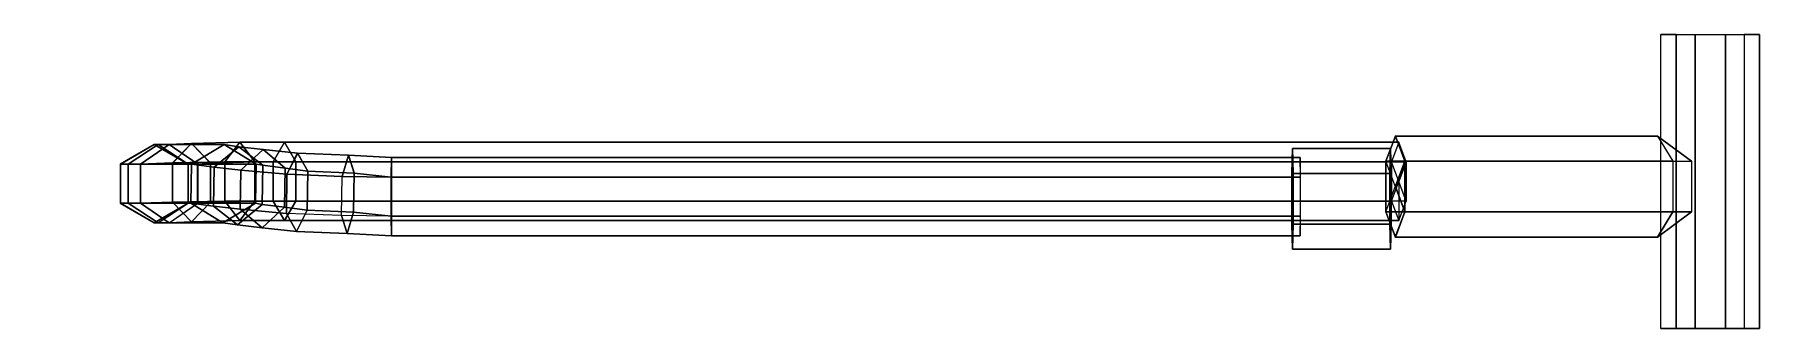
# Model space of a CAD drawing. Extents: x -139 to 38, y -13 to 17.
import ezdxf

# ---------------------------------------------------------------- set-up
doc = ezdxf.new("R2010")
doc.units = 0
doc.layers.get('0').update_dxf_attribs({"linetype": 'CONTINUOUS'})

# ---------------------------------------------------------------- blocks, each defined once
blk = doc.blocks.new('455')
at = {"extrusion": (-0.337596, 0, 0.941291)}
for p, q in [((1479.97, 1410.42, -12.66), (1478.8, 1408.42, -9.4)), ((1481.14, 1408.42, -15.92), (1479.97, 1410.42, -12.66)), ((1478.8, 1408.42, -9.4), (1478.8, 1404.42, -9.4)), ((1481.14, 1404.42, -15.92), (1481.14, 1408.42, -15.92)), ((1478.8, 1404.42, -9.4), (1479.97, 1402.42, -12.66)), ((1479.97, 1402.42, -12.66), (1481.14, 1404.42, -15.92))]:
    blk.add_line(p, q, dxfattribs=at)
blk = doc.blocks.new('UNIR_')
for p, q in [((1467.06, 1410.2, -25.1), (1466.66, 1410.2, -29.06)), ((1468.18, 1410.2, -19.98), (1467.06, 1410.2, -25.1)), ((1470.48, 1410.31, -15.29), (1468.18, 1410.2, -19.98)), ((1475.41, 1410.42, -13.69), (1470.48, 1410.31, -15.29)), ((1479.97, 1410.42, -12.72), (1475.41, 1410.42, -13.69)), ((1463.99, 1408.2, -23.49), (1463.2, 1408.2, -28.98)), ((1465.27, 1408.2, -18.11), (1463.99, 1408.2, -23.49)), ((1468.54, 1408.31, -12.42), (1465.27, 1408.2, -18.11)), ((1473.87, 1408.42, -10.58), (1468.54, 1408.31, -12.42)), ((1471.1, 1408.2, -21.86), (1470.12, 1408.2, -26.71)), ((1470.12, 1408.2, -26.71), (1470.12, 1408.2, -29.14)), ((1471.1, 1408.2, -21.86), (1472.41, 1408.31, -18.16)), ((1476.95, 1408.42, -16.79), (1472.41, 1408.31, -18.16)), ((1478.8, 1408.42, -9.46), (1473.87, 1408.42, -10.58)), ((1481.14, 1408.42, -15.98), (1476.95, 1408.42, -16.79)), ((1463.99, 1404.2, -23.49), (1463.2, 1404.2, -28.98)), ((1465.27, 1404.2, -18.11), (1463.99, 1404.2, -23.49)), ((1466.25, 1404.2, -16.11), (1465.27, 1404.2, -18.11)), ((1468.54, 1404.31, -12.42), (1466.25, 1404.2, -16.11)), ((1473.87, 1404.42, -10.58), (1468.54, 1404.31, -12.42)), ((1470.11, 1404.2, -19.43), (1470.11, 1404.2, -19.43)), ((1471.1, 1404.2, -21.86), (1470.12, 1404.2, -26.71)), ((1470.12, 1404.2, -26.71), (1470.12, 1404.2, -29.14)), ((1472.41, 1404.31, -18.16), (1471.1, 1404.2, -21.86)), ((1476.95, 1404.42, -16.79), (1472.41, 1404.31, -18.16)), ((1478.8, 1404.42, -9.46), (1473.87, 1404.42, -10.58)), ((1476.95, 1404.42, -16.79), (1481.14, 1404.42, -15.98)), ((1467.06, 1402.2, -25.1), (1466.66, 1402.2, -29.06)), ((1468.18, 1402.2, -19.98), (1467.06, 1402.2, -25.1)), ((1470.48, 1402.31, -15.29), (1468.18, 1402.2, -19.98)), ((1475.41, 1402.42, -13.69), (1470.48, 1402.31, -15.29)), ((1479.97, 1402.42, -12.72), (1475.41, 1402.42, -13.69))]:
    blk.add_line(p, q)
at = {"extrusion": (-0.932876, 0, 0.360197), "rotation": 89.99999999999999}
blk.add_blockref('455', (0.22, -978.8, -1366.02), dxfattribs=at)
at = {"extrusion": (-0.608391, 0, 0.793638), "rotation": 90}
blk.add_blockref('455', (0.22, -326.93, -896.43), dxfattribs=at)
at = {"extrusion": (0.246905, 0, -0.96904), "rotation": 270}
blk.add_blockref('455', (-0.11, 2901.15, 390.54), dxfattribs=at)
at = {"extrusion": (-0.115762, 0, 0.993277), "rotation": 90}
blk.add_blockref('455', (0, -16.07, -171.73), dxfattribs=at)
at = {"extrusion": (0.675759, 0, -0.737122), "rotation": 270}
blk.add_blockref('455', (-0.22, 2544.41, 1022.54), dxfattribs=at)
blk.add_blockref('455', (0, 0, -0.06))
blk = doc.blocks.new('BLOCO')
at = {"extrusion": (-0.215568, 0, 0.976489)}
for p, q in [((1593.44, 1411.06, 12.36), (1592.48, 1408.48, 16.72)), ((1620.22, 1411.06, 18.27), (1593.44, 1411.06, 12.36)), ((1592.48, 1408.48, 16.72), (1621.78, 1408.48, 23.19)), ((1592.48, 1408.48, 16.72), (1592.48, 1403.33, 16.72)), ((1594.41, 1408.48, 8), (1623.7, 1408.48, 14.47)), ((1594.41, 1408.48, 8), (1594.41, 1403.33, 8)), ((1592.48, 1403.33, 16.72), (1621.78, 1403.33, 23.19)), ((1592.48, 1403.33, 16.72), (1593.44, 1400.75, 12.36)), ((1593.44, 1400.75, 12.36), (1594.41, 1403.33, 8)), ((1594.41, 1403.33, 8), (1623.7, 1403.33, 14.47)), ((1593.44, 1400.75, 12.36), (1620.22, 1400.75, 18.27))]:
    blk.add_line(p, q, dxfattribs=at)
blk.add_line((1593.44, 1411.06, 12.36), (1594.41, 1408.48, 8))

msp = doc.modelspace()

# ---------------------------------------------------------------- linework, layer by layer
at = {"extrusion": (-0.215568, 0, 0.976489)}
for p, q in [((27.56, -13.23, 178.96), (27.56, 16.77, 178.96)), ((29.11, 16.77, 183.87), (27.56, 16.77, 178.96)), ((27.56, 16.77, 178.96), (31.04, 16.77, 175.15)), ((29.11, 16.77, 183.87), (29.11, -13.23, 183.87)), ((29.11, 16.77, 183.87), (34.15, 16.77, 184.98)), ((31.04, -13.23, 175.15), (31.04, 16.77, 175.15)), ((34.15, -13.23, 184.98), (34.15, 16.77, 184.98)), ((34.15, 16.77, 184.98), (37.63, 16.77, 181.18)), ((37.63, 16.77, 181.18), (36.07, 16.77, 176.26)), ((36.07, 16.77, 176.26), (36.07, -13.23, 176.26)), ((37.63, 16.77, 181.18), (37.63, -13.23, 181.18)), ((0.78, 5.77, 173.04), (-113.05, 5.77, 147.89)), ((0.78, 5.77, 173.04), (0.03, 3.77, 176.43)), ((1.53, 3.77, 169.66), (0.78, 5.77, 173.04)), ((27.2, 6.4, 178.88), (30.68, 3.83, 175.07)), ((27.2, 6.4, 178.88), (28.76, 3.83, 183.79)), ((0.03, 3.77, 176.43), (-114.21, 3.77, 151.15)), ((1.53, 3.77, 169.66), (-111.88, 3.77, 144.63)), ((0.03, 3.77, 176.43), (0.03, -0.23, 176.43)), ((1.53, -0.23, 169.66), (1.53, 3.77, 169.66)), ((28.76, 3.83, 183.79), (28.76, -1.33, 183.79)), ((30.68, 3.83, 175.07), (30.68, -1.33, 175.07)), ((0.03, -0.23, 176.43), (-114.21, -0.23, 151.15)), ((0.03, -0.23, 176.43), (0.78, -2.23, 173.04)), ((0.78, -2.23, 173.04), (1.53, -0.23, 169.66)), ((30.68, -1.33, 175.07), (27.2, -3.91, 178.88)), ((27.2, -3.91, 178.88), (28.76, -1.33, 183.79)), ((0.78, -2.23, 173.04), (-113.05, -2.23, 147.89)), ((29.11, -13.23, 183.87), (27.56, -13.23, 178.96)), ((27.56, -13.23, 178.96), (31.04, -13.23, 175.15)), ((29.11, -13.23, 183.87), (34.15, -13.23, 184.98)), ((34.15, -13.23, 184.98), (37.63, -13.23, 181.18)), ((36.07, -13.23, 176.26), (37.63, -13.23, 181.18))]:
    msp.add_line(p, q, dxfattribs=at)
at = {"extrusion": (0.998068, 0, 0.062139)}
for p, q in [((-119.21, 5.55, 15.92), (-126.36, 5.54, 131.55)), ((-122.55, 3.54, 14.98), (-129.82, 3.54, 131.63)), ((-115.94, 3.55, 17.08), (-122.9, 3.54, 131.46)), ((-116, -0.44, 17.3), (-122.9, -0.46, 131.46)), ((-119.34, -2.44, 16.36), (-126.36, -2.46, 131.55))]:
    msp.add_line(p, q, dxfattribs=at)
at = {"extrusion": (0.278952, -0.056383, -0.958649)}
for p, q in [((-117.73, 5.32, 12.24), (-119.21, 5.55, 15.92)), ((-115.22, 5.03, 7.65), (-117.73, 5.32, 12.24)), ((-120.25, 3.23, 9.94), (-122.55, 3.54, 14.98)), ((-115.26, 3.42, 14.75), (-115.94, 3.55, 17.08)), ((-111.71, 4.66, 3.79), (-115.22, 5.03, 7.65)), ((-106.53, 4.46, 3.64), (-111.71, 4.66, 3.79)), ((-117.52, 2.93, 5.14), (-120.25, 3.23, 9.94)), ((-112.8, 2.5, 0.61), (-117.52, 2.93, 5.14)), ((-112.97, 3.14, 10.37), (-115.26, 3.42, 14.75)), ((-110.68, 2.82, 7.2), (-112.97, 3.14, 10.37)), ((-107.17, 2.28, 0.35), (-112.8, 2.5, 0.61)), ((-105.95, 2.63, 7.16), (-110.68, 2.82, 7.2)), ((-102.12, 2.22, 0.64), (-107.17, 2.28, 0.35)), ((-105.95, 2.63, 7.16), (-102.15, 2.22, 7.57)), ((-120.31, -0.76, 10.16), (-122.61, -0.45, 15.2)), ((-117.58, -1.06, 5.36), (-120.31, -0.76, 10.16)), ((-112.86, -1.5, 0.82), (-117.58, -1.06, 5.36)), ((-115.33, -0.58, 14.97), (-116, -0.44, 17.3)), ((-113.04, -0.85, 10.59), (-115.33, -0.58, 14.97)), ((-113.04, -0.85, 10.59), (-110.74, -1.17, 7.41)), ((-107.23, -1.71, 0.56), (-112.86, -1.5, 0.82)), ((-106.01, -1.36, 7.37), (-110.74, -1.17, 7.41)), ((-102.12, -1.78, 0.64), (-107.23, -1.71, 0.56)), ((-102.15, -1.78, 7.57), (-106.01, -1.36, 7.37)), ((-117.85, -2.67, 12.67), (-119.34, -2.44, 16.36)), ((-115.34, -2.95, 8.08), (-117.85, -2.67, 12.67)), ((-111.83, -3.33, 4.23), (-115.34, -2.95, 8.08)), ((-106.65, -3.53, 4.08), (-111.83, -3.33, 4.23)), ((-102.13, -3.78, 4.11), (-106.65, -3.53, 4.08))]:
    msp.add_line(p, q, dxfattribs=at)
for p, q in [((-106.53, 4.46, 3.64), (-102.13, 4.22, 4.11)), ((1.53, -0.23, 169.66), (-111.88, -0.23, 144.63)), ((-10.14, -2.58, 8.93), (-0.14, -2.58, 8.93)), ((-10, -2.58), (0, -2.58)), ((-10.07, -5.15, 4.46), (-0.07, -5.15, 4.46))]:
    msp.add_line(p, q)
at = {"extrusion": (-0.004374, 0, 0.99999)}
for p, q in [((-102.13, 4.22, 4.11), (-102.15, 2.22, 7.57)), ((-9.29, 4.22, 4.37), (-102.13, 4.22, 4.11)), ((-102.12, 2.22, 0.64), (-102.13, 4.22, 4.11)), ((-9.29, 4.22, 4.37), (-9.3, 2.22, 7.84)), ((-9.27, 2.22, 0.91), (-9.29, 4.22, 4.37)), ((-9.3, 2.22, 7.84), (-102.15, 2.22, 7.57)), ((-102.15, 2.22, 7.57), (-102.15, -1.78, 7.57)), ((-9.27, 2.22, 0.91), (-102.12, 2.22, 0.64)), ((-102.12, -1.78, 0.64), (-102.12, 2.22, 0.64)), ((-9.3, 2.22, 7.84), (-9.3, -1.78, 7.84)), ((-9.27, -1.78, 0.91), (-9.27, 2.22, 0.91)), ((-9.3, -1.78, 7.84), (-102.15, -1.78, 7.57)), ((-102.15, -1.78, 7.57), (-102.13, -3.78, 4.11)), ((-102.13, -3.78, 4.11), (-102.12, -1.78, 0.64)), ((-9.27, -1.78, 0.91), (-102.12, -1.78, 0.64)), ((-9.3, -1.78, 7.84), (-9.29, -3.78, 4.37)), ((-9.29, -3.78, 4.37), (-9.27, -1.78, 0.91)), ((-9.29, -3.78, 4.37), (-102.13, -3.78, 4.11))]:
    msp.add_line(p, q, dxfattribs=at)
at = {"extrusion": (-0.200639, 0, -0.979665)}
for p, q in [((-10.07, 5.15, 4.46), (-10.14, 2.58, 8.93)), ((-0.07, 5.15, 4.46), (-0.14, 2.58, 8.93))]:
    msp.add_line(p, q, dxfattribs=at)
at = {"extrusion": (0.015263, 0, -0.999884)}
for p, q in [((-10.07, 5.15, 4.46), (-0.07, 5.15, 4.46)), ((-10.07, 5.15, 4.46), (-10, 2.58)), ((-0.07, 5.15, 4.46), (0, 2.58)), ((-0.14, 2.58, 8.93), (-10.14, 2.58, 8.93)), ((-10.14, 2.58, 8.93), (-10.14, -2.58, 8.93)), ((0, 2.58), (-10, 2.58)), ((-10, 2.58), (-10, -2.58)), ((-0.14, 2.58, 8.93), (-0.14, -2.58, 8.93)), ((0, 2.58), (0, -2.58)), ((-10.07, -5.15, 4.46), (-10.14, -2.58, 8.93)), ((-10, -2.58), (-10.07, -5.15, 4.46)), ((-0.07, -5.15, 4.46), (-0.14, -2.58, 8.93)), ((0, -2.58), (-0.07, -5.15, 4.46))]:
    msp.add_line(p, q, dxfattribs=at)
at = {"extrusion": (0.987997, 0, -0.154474)}
msp.add_line((-122.55, -0.46, 14.98), (-129.82, -0.46, 131.63), dxfattribs=at)
for points in [[(27.56, -13.23, 178.96), (27.56, 16.77, 178.96), (29.11, 16.77, 183.87), (29.11, -13.23, 183.87)], [(31.04, -13.23, 175.15), (27.56, -13.23, 178.96), (27.56, 16.77, 178.96), (31.04, 16.77, 175.15)], [(29.11, -13.23, 183.87), (29.11, 16.77, 183.87), (34.15, 16.77, 184.98), (34.15, -13.23, 184.98)], [(37.63, -13.23, 181.18), (34.15, -13.23, 184.98), (34.15, 16.77, 184.98), (37.63, 16.77, 181.18)], [(36.07, -13.23, 176.26), (37.63, -13.23, 181.18), (37.63, 16.77, 181.18), (36.07, 16.77, 176.26)], [(-126.36, 5.54, 131.55), (-129.82, 3.54, 131.63), (-122.55, 3.54, 14.98), (-119.21, 5.55, 15.92)], [(-126.36, 5.54, 131.55), (-125.96, 5.54, 135.51), (-129.03, 3.54, 137.12), (-129.82, 3.54, 131.63)], [(-125.96, 5.54, 135.51), (-124.83, 5.54, 140.62), (-127.75, 3.54, 142.5), (-129.03, 3.54, 137.12)], [(-124.83, 5.54, 140.62), (-122.54, 5.65, 145.32), (-124.48, 3.65, 148.19), (-127.75, 3.54, 142.5)], [(-122.9, 3.54, 131.46), (-126.36, 5.54, 131.55), (-119.21, 5.55, 15.92), (-115.94, 3.55, 17.08)], [(-122.9, 3.54, 131.46), (-122.9, 3.54, 133.89), (-125.96, 5.54, 135.51), (-126.36, 5.54, 131.55)], [(-122.9, 3.54, 133.89), (-121.92, 3.54, 138.75), (-124.83, 5.54, 140.62), (-125.96, 5.54, 135.51)], [(-121.92, 3.54, 138.75), (-120.6, 3.65, 142.45), (-122.54, 5.65, 145.32), (-124.83, 5.54, 140.62)], [(-117.61, 5.77, 146.92), (-119.15, 3.77, 150.02), (-124.48, 3.65, 148.19), (-122.54, 5.65, 145.32)], [(-117.73, 5.32, 12.24), (-119.21, 5.55, 15.92), (-122.55, 3.54, 14.98), (-120.25, 3.23, 9.94)], [(-116.07, 3.77, 143.81), (-117.61, 5.77, 146.92), (-122.54, 5.65, 145.32), (-120.6, 3.65, 142.45)], [(-115.22, 5.03, 7.65), (-117.73, 5.32, 12.24), (-120.25, 3.23, 9.94), (-117.52, 2.93, 5.14)], [(-115.26, 3.42, 14.75), (-115.94, 3.55, 17.08), (-119.21, 5.55, 15.92), (-117.73, 5.32, 12.24)], [(-117.61, 5.77, 146.92), (-113.05, 5.77, 147.89), (-114.21, 3.77, 151.15), (-119.15, 3.77, 150.02)], [(-112.97, 3.14, 10.37), (-115.26, 3.42, 14.75), (-117.73, 5.32, 12.24), (-115.22, 5.03, 7.65)], [(-111.88, 3.77, 144.63), (-113.05, 5.77, 147.89), (-117.61, 5.77, 146.92), (-116.07, 3.77, 143.81)], [(0.78, 5.77, 173.04), (0.03, 3.77, 176.43), (-114.21, 3.77, 151.15), (-113.05, 5.77, 147.89)], [(1.53, 3.77, 169.66), (0.78, 5.77, 173.04), (-113.05, 5.77, 147.89), (-111.88, 3.77, 144.63)], [(27.2, 6.4, 178.88), (28.76, 3.83, 183.79), (-0.54, 3.83, 177.33), (0.43, 6.4, 172.97)], [(1.39, 3.83, 168.61), (0.43, 6.4, 172.97), (-0.54, 3.83, 177.33), (-0.54, -1.33, 177.33)], [(1.53, 3.77, 169.66), (0.78, 5.77, 173.04), (0.03, 3.77, 176.43), (0.03, -0.23, 176.43)], [(30.68, 3.83, 175.07), (27.2, 6.4, 178.88), (0.43, 6.4, 172.97), (1.39, 3.83, 168.61)], [(-129.82, 3.54, 131.63), (-129.03, 3.54, 137.12), (-129.03, -0.46, 137.12), (-129.82, -0.46, 131.63)], [(-122.61, -0.45, 15.2), (-122.55, 3.54, 14.98), (-129.82, 3.54, 131.63), (-129.82, -0.46, 131.63)], [(-129.03, 3.54, 137.12), (-127.75, 3.54, 142.5), (-127.75, -0.46, 142.5), (-129.03, -0.46, 137.12)], [(-127.75, 3.54, 142.5), (-124.48, 3.65, 148.19), (-124.48, -0.35, 148.19), (-127.75, -0.46, 142.5)], [(-124.48, -0.35, 148.19), (-124.48, 3.65, 148.19), (-119.15, 3.77, 150.02), (-119.15, -0.23, 150.02)], [(-122.9, -0.46, 131.46), (-122.9, 3.54, 131.46), (-115.94, 3.55, 17.08), (-116, -0.44, 17.3)], [(-122.9, -0.46, 133.89), (-121.92, -0.46, 138.75), (-121.92, 3.54, 138.75), (-122.9, 3.54, 133.89)], [(-122.9, -0.46, 131.46), (-122.9, -0.46, 133.89), (-122.9, 3.54, 133.89), (-122.9, 3.54, 131.46)], [(-120.25, 3.23, 9.94), (-122.55, 3.54, 14.98), (-122.61, -0.45, 15.2), (-120.31, -0.76, 10.16)], [(-121.92, -0.46, 138.75), (-120.6, -0.35, 142.45), (-120.6, 3.65, 142.45), (-121.92, 3.54, 138.75)], [(-120.6, -0.35, 142.45), (-116.07, -0.23, 143.81), (-116.07, 3.77, 143.81), (-120.6, 3.65, 142.45)], [(-119.15, 3.77, 150.02), (-114.21, 3.77, 151.15), (-114.21, -0.23, 151.15), (-119.15, -0.23, 150.02)], [(-112.8, 2.5, 0.61), (-111.71, 4.66, 3.79), (-115.22, 5.03, 7.65), (-117.52, 2.93, 5.14)], [(-116.07, 3.77, 143.81), (-111.88, 3.77, 144.63), (-111.88, -0.23, 144.63), (-116.07, -0.23, 143.81)], [(-115.33, -0.58, 14.97), (-116, -0.44, 17.3), (-115.94, 3.55, 17.08), (-115.26, 3.42, 14.75)], [(-110.68, 2.82, 7.2), (-112.97, 3.14, 10.37), (-115.22, 5.03, 7.65), (-111.71, 4.66, 3.79)], [(0.03, 3.77, 176.43), (0.03, -0.23, 176.43), (-114.21, -0.23, 151.15), (-114.21, 3.77, 151.15)], [(-107.17, 2.28, 0.35), (-106.53, 4.46, 3.64), (-111.71, 4.66, 3.79), (-112.8, 2.5, 0.61)], [(1.53, 3.77, 169.66), (1.53, -0.23, 169.66), (-111.88, -0.23, 144.63), (-111.88, 3.77, 144.63)], [(-106.53, 4.46, 3.64), (-105.95, 2.63, 7.16), (-110.68, 2.82, 7.2), (-111.71, 4.66, 3.79)], [(-102.12, 2.22, 0.64), (-102.13, 4.22, 4.11), (-106.53, 4.46, 3.64), (-107.17, 2.28, 0.35)], [(-102.13, 4.22, 4.11), (-102.15, 2.22, 7.57), (-105.95, 2.63, 7.16), (-106.53, 4.46, 3.64)], [(-9.29, 4.22, 4.37), (-9.3, 2.22, 7.84), (-102.15, 2.22, 7.57), (-102.13, 4.22, 4.11)], [(-9.27, 2.22, 0.91), (-9.29, 4.22, 4.37), (-102.13, 4.22, 4.11), (-102.12, 2.22, 0.64)], [(-0.14, 2.58, 8.93), (-10.14, 2.58, 8.93), (-10.07, 5.15, 4.46), (-0.07, 5.15, 4.46)], [(-10, 2.58), (-10.07, 5.15, 4.46), (-10.14, 2.58, 8.93), (-10.14, -2.58, 8.93)], [(0, 2.58), (-0.07, 5.15, 4.46), (-10.07, 5.15, 4.46), (-10, 2.58)], [(28.76, 3.83, 183.79), (28.76, -1.33, 183.79), (-0.54, -1.33, 177.33), (-0.54, 3.83, 177.33)], [(-0.54, 3.83, 177.33), (-0.54, -1.33, 177.33), (0.43, -3.91, 172.97), (1.39, -1.33, 168.61)], [(-0.14, -2.58, 8.93), (-0.14, 2.58, 8.93), (-0.07, 5.15, 4.46), (0, 2.58)], [(-0.07, 5.15, 4.46), (0, 2.58), (0, -2.58), (-0.07, 0, 4.46)], [(0.03, 3.77, 176.43), (0.03, -0.23, 176.43), (0.78, -2.23, 173.04), (1.53, -0.23, 169.66)], [(1.39, 3.83, 168.61), (0.43, 1.25, 172.97), (1.39, -1.33, 168.61), (1.39, 3.83, 168.61)], [(0.78, -2.23, 173.04), (1.53, -0.23, 169.66), (1.53, 3.77, 169.66), (0.78, 1.77, 173.04)], [(-117.52, 2.93, 5.14), (-120.25, 3.23, 9.94), (-120.31, -0.76, 10.16), (-117.58, -1.06, 5.36)], [(-112.8, 2.5, 0.61), (-117.52, 2.93, 5.14), (-117.58, -1.06, 5.36), (-112.86, -1.5, 0.82)], [(-113.04, -0.85, 10.59), (-115.33, -0.58, 14.97), (-115.26, 3.42, 14.75), (-112.97, 3.14, 10.37)], [(-110.74, -1.17, 7.41), (-113.04, -0.85, 10.59), (-112.97, 3.14, 10.37), (-110.68, 2.82, 7.2)], [(-105.95, 2.63, 7.16), (-106.01, -1.36, 7.37), (-110.74, -1.17, 7.41), (-110.68, 2.82, 7.2)], [(-106.01, -1.36, 7.37), (-105.95, 2.63, 7.16), (-102.15, 2.22, 7.57), (-102.15, -1.78, 7.57)], [(-102.15, -1.78, 7.57), (-102.15, 2.22, 7.57), (-9.3, 2.22, 7.84), (-9.3, -1.78, 7.84)], [(-9.27, -1.78, 0.91), (-9.27, 2.22, 0.91), (-102.12, 2.22, 0.64), (-102.12, -1.78, 0.64)], [(-0.14, 2.58, 8.93), (-0.14, -2.58, 8.93), (-10.14, -2.58, 8.93), (-10.14, 2.58, 8.93)], [(-10.14, 2.58, 8.93), (-10.14, -2.58, 8.93), (-10.07, -5.15, 4.46), (-10, -2.58)], [(-10, -2.58), (-10, 2.58), (0, 2.58), (0, -2.58)], [(0, -2.58), (-0.07, -5.15, 4.46), (-0.14, -2.58, 8.93), (-0.14, 2.58, 8.93)], [(-122.61, -0.45, 15.2), (-129.82, -0.46, 131.63), (-126.36, -2.46, 131.55), (-119.34, -2.44, 16.36)], [(-129.82, -0.46, 131.63), (-129.03, -0.46, 137.12), (-125.96, -2.46, 135.51), (-126.36, -2.46, 131.55)], [(-129.03, -0.46, 137.12), (-127.75, -0.46, 142.5), (-124.83, -2.46, 140.62), (-125.96, -2.46, 135.51)], [(-124.83, -2.46, 140.62), (-127.75, -0.46, 142.5), (-124.48, -0.35, 148.19), (-122.54, -2.35, 145.32)], [(-126.36, -2.46, 131.55), (-122.9, -0.46, 131.46), (-116, -0.44, 17.3), (-119.34, -2.44, 16.36)], [(-126.36, -2.46, 131.55), (-125.96, -2.46, 135.51), (-122.9, -0.46, 133.89), (-122.9, -0.46, 131.46)], [(-125.96, -2.46, 135.51), (-124.83, -2.46, 140.62), (-121.92, -0.46, 138.75), (-122.9, -0.46, 133.89)], [(-120.6, -0.35, 142.45), (-122.54, -2.35, 145.32), (-124.83, -2.46, 140.62), (-121.92, -0.46, 138.75)], [(-117.61, -2.23, 146.92), (-122.54, -2.35, 145.32), (-124.48, -0.35, 148.19), (-119.15, -0.23, 150.02)], [(-120.31, -0.76, 10.16), (-122.61, -0.45, 15.2), (-119.34, -2.44, 16.36), (-117.85, -2.67, 12.67)], [(-120.6, -0.35, 142.45), (-122.54, -2.35, 145.32), (-117.61, -2.23, 146.92), (-116.07, -0.23, 143.81)], [(-117.58, -1.06, 5.36), (-120.31, -0.76, 10.16), (-117.85, -2.67, 12.67), (-115.34, -2.95, 8.08)], [(-117.85, -2.67, 12.67), (-119.34, -2.44, 16.36), (-116, -0.44, 17.3), (-115.33, -0.58, 14.97)], [(-117.61, -2.23, 146.92), (-119.15, -0.23, 150.02), (-114.21, -0.23, 151.15), (-113.05, -2.23, 147.89)], [(-115.34, -2.95, 8.08), (-117.85, -2.67, 12.67), (-115.33, -0.58, 14.97), (-113.04, -0.85, 10.59)], [(-116.07, -0.23, 143.81), (-117.61, -2.23, 146.92), (-113.05, -2.23, 147.89), (-111.88, -0.23, 144.63)], [(-112.86, -1.5, 0.82), (-117.58, -1.06, 5.36), (-115.34, -2.95, 8.08), (-111.83, -3.33, 4.23)], [(-111.83, -3.33, 4.23), (-115.34, -2.95, 8.08), (-113.04, -0.85, 10.59), (-110.74, -1.17, 7.41)], [(-113.05, -2.23, 147.89), (-114.21, -0.23, 151.15), (0.03, -0.23, 176.43), (0.78, -2.23, 173.04)], [(-111.88, -0.23, 144.63), (-113.05, -2.23, 147.89), (0.78, -2.23, 173.04), (1.53, -0.23, 169.66)], [(-112.86, -1.5, 0.82), (-111.83, -3.33, 4.23), (-106.65, -3.53, 4.08), (-107.23, -1.71, 0.56)], [(-111.83, -3.33, 4.23), (-110.74, -1.17, 7.41), (-106.01, -1.36, 7.37), (-106.65, -3.53, 4.08)], [(-107.23, -1.71, 0.56), (-106.65, -3.53, 4.08), (-102.13, -3.78, 4.11), (-102.12, -1.78, 0.64)], [(-106.65, -3.53, 4.08), (-106.01, -1.36, 7.37), (-102.15, -1.78, 7.57), (-102.13, -3.78, 4.11)], [(0.43, -3.91, 172.97), (-0.54, -1.33, 177.33), (28.76, -1.33, 183.79), (27.2, -3.91, 178.88)], [(1.39, -1.33, 168.61), (0.43, -3.91, 172.97), (27.2, -3.91, 178.88), (30.68, -1.33, 175.07)], [(-102.13, -3.78, 4.11), (-102.15, -1.78, 7.57), (-9.3, -1.78, 7.84), (-9.29, -3.78, 4.37)], [(-102.12, -1.78, 0.64), (-102.13, -3.78, 4.11), (-9.29, -3.78, 4.37), (-9.27, -1.78, 0.91)], [(-10.07, -5.15, 4.46), (-10.14, -2.58, 8.93), (-0.14, -2.58, 8.93), (-0.07, -5.15, 4.46)], [(-10, -2.58), (-10.07, -5.15, 4.46), (-0.07, -5.15, 4.46), (0, -2.58)]]:
    msp.add_3dface(points)

# ---------------------------------------------------------------- block references
for name in ['UNIR_', 'BLOCO']:
    msp.add_blockref(name, (-1593.02, -1404.65, 160.61))
at = {"extrusion": (-0.795248, -0.020309, -0.605945), "rotation": 273.9022047171227}
msp.add_blockref('455', (-1508.47, 1465.9, 97.7), dxfattribs=at)
at = {"extrusion": (0.443227, 0.041561, 0.895446), "rotation": 83.01497889080669}
msp.add_blockref('455', (1228.32, -1529.58, -28.34), dxfattribs=at)
at = {"extrusion": (-0.033243, 0.054637, 0.997953), "rotation": 327.831461624352}
msp.add_blockref('455', (-1906.43, -460.85, 20.41), dxfattribs=at)
at = {"extrusion": (-0.362776, -0.044747, -0.930801), "rotation": 278.5172914337613}
msp.add_blockref('455', (-1625.25, 1364.6, 47.11), dxfattribs=at)
at = {"extrusion": (0.165924, -0.056003, -0.984547), "rotation": 71.99241867318987}
msp.add_blockref('455', (846.36, -1941.16, -8.85), dxfattribs=at)

doc.saveas('drawing.dxf')
